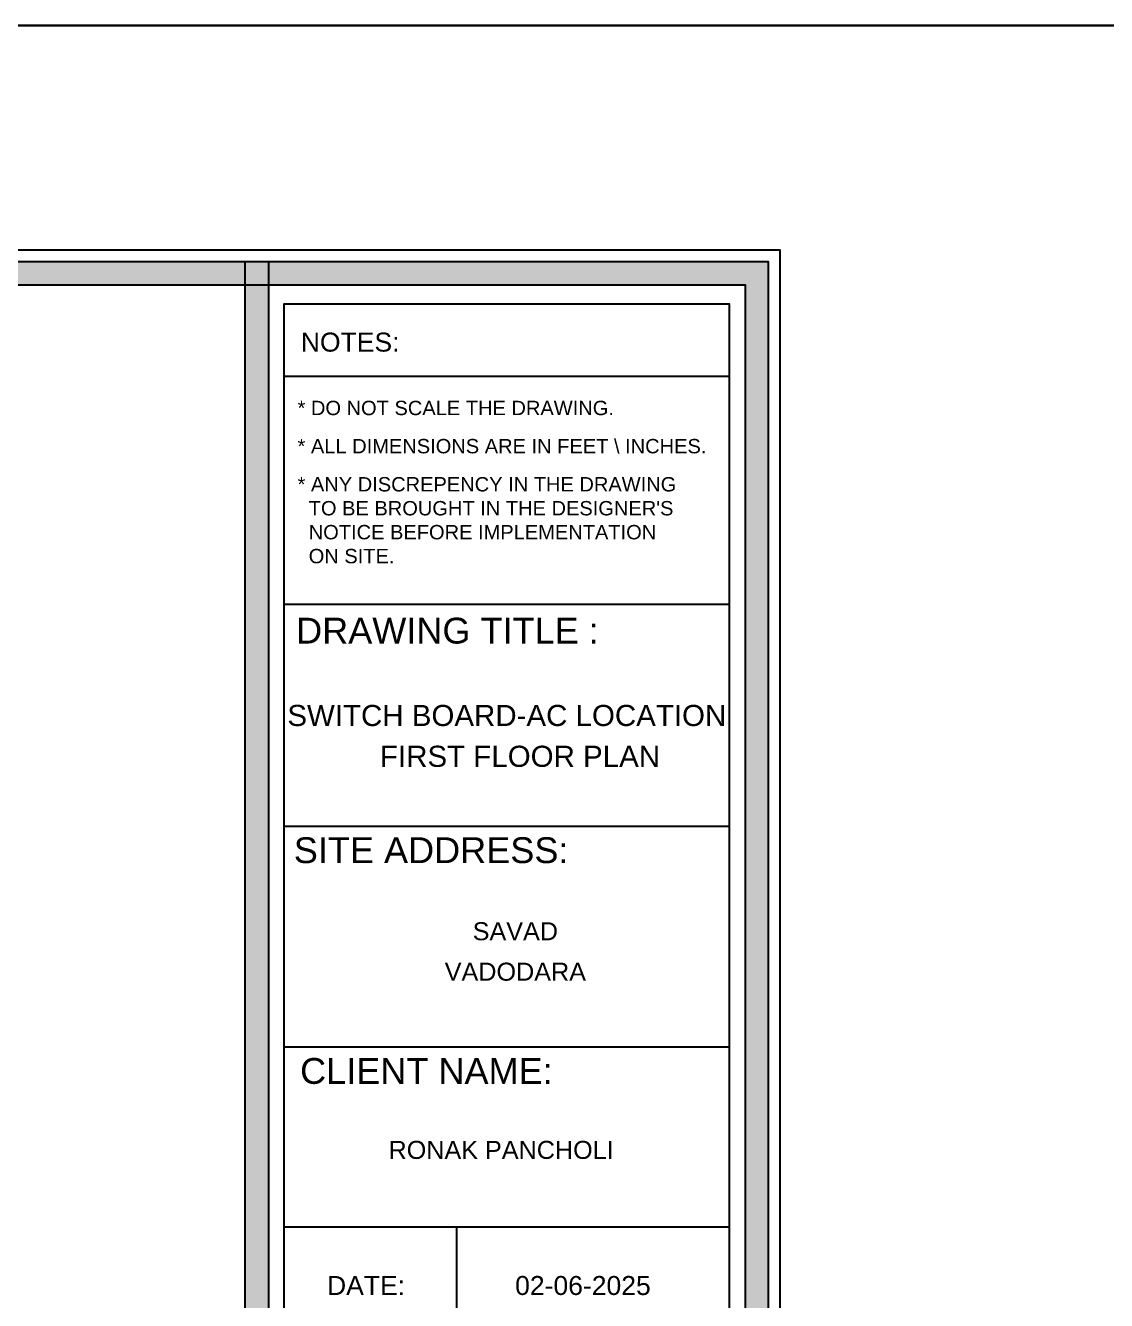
# Model space of a CAD drawing. Header units: millimetres. Extents: x 56222 to 3066687, y -650199 to -121287.
# Drawn here: x 148881.1 to 149135.8, y -178208.1 to -177907.8 of the extents above; entities that cross this region are included whole.
import ezdxf
from ezdxf.enums import TextEntityAlignment as Align

# ---------------------------------------------------------------- set-up
doc = ezdxf.new("R2010")
doc.units = ezdxf.units.MM
doc.header["$MEASUREMENT"] = 0
doc.layers.add('NAME PLATE', color=7, linetype='Continuous', lineweight=25)
doc.layers.add('XX~SLAB ( BEAM )~ ( DIM )', color=7, linetype='Continuous', lineweight=9)
doc.styles.add('Arial', font='arial.ttf')

# ---------------------------------------------------------------- blocks, each defined once
blk = doc.blocks.new('LAYOUT FILE')
at = {"layer": 'NAME PLATE', "true_color": 0xd39e00}
h = blk.add_hatch(color=42, dxfattribs=at)
h.paths.add_polyline_path([(3346889.83, -513806.18), (3346889.83, -514260.7), (3347535.56, -514260.7), (3347535.56, -513806.18)])
h.paths.add_polyline_path([(3346894.36, -513810.71), (3347531.03, -513810.71), (3347531.03, -514256.17), (3346894.36, -514256.17)], flags=16)
blk.add_hatch(color=42, dxfattribs=at).paths.add_polyline_path([(3347433.6, -514256.17), (3347438.13, -514256.17), (3347438.13, -513806.18), (3347433.6, -513806.18)])
at = {"layer": 'NAME PLATE', "color": 42, "true_color": 0xd39e00}
for p, q in [((3347527.96, -513828.55), (3347441.2, -513828.55)), ((3347527.96, -513872.99), (3347441.2, -513872.99)), ((3347527.96, -513916.26), (3347441.2, -513916.26)), ((3347527.96, -513959.27), (3347441.2, -513959.27)), ((3347527.96, -513994.31), (3347441.2, -513994.31)), ((3347474.77, -513994.31), (3347474.77, -514044.12))]:
    blk.add_line(p, q, dxfattribs=at)
for points in [[(3346887.56, -513803.91), (3347537.83, -513803.91), (3347537.83, -514262.96), (3346887.56, -514262.96)], [(3346889.83, -513806.18), (3347535.56, -513806.18), (3347535.56, -514260.7), (3346889.83, -514260.7)], [(3347433.6, -514256.17), (3347433.6, -513806.18), (3347438.13, -513806.18), (3347438.13, -514256.17)], [(3346894.36, -513810.71), (3347531.03, -513810.71), (3347531.03, -514256.17), (3346894.36, -514256.17)], [(3347441.2, -514252.44), (3347441.2, -513814.44), (3347527.96, -513814.44), (3347527.96, -514252.44)]]:
    blk.add_lwpolyline(points, close=True, dxfattribs=at)
at = {"layer": 'NAME PLATE', "style": 'Arial'}
for s, height, p in [('NOTES:', 3.699, (3347454.07, -513823.73)), ('DRAWING TITLE : ', 5.0338, (3347474.01, -513880.61)), ('SITE ADDRESS:', 5.0338, (3347469.85, -513923.39)), ('CLIENT NAME:', 5.0338, (3347468.93, -513966.4)), ('DATE:', 3.699, (3347457.17, -514007.54)), ('02-06-2025', 3.699, (3347499.44, -514007.54))]:
    blk.add_text(s, height=height, dxfattribs=at).set_placement(p, align=Align.CENTER)
at = {"layer": 'NAME PLATE', "char_height": 2.7974, "width": 108.0765, "attachment_point": 1, "style": 'Arial'}
for s, insert in [('* DO NOT SCALE THE DRAWING.', (3347443.82, -513833.31, 0)), ('* ALL DIMENSIONS ARE IN FEET \\\\ INCHES.', (3347443.82, -513840.75, 0)), ("* ANY DISCREPENCY IN THE DRAWING \\P  TO BE BROUGHT IN THE DESIGNER'S\\P  NOTICE BEFORE IMPLEMENTATION \\P  ON SITE.", (3347443.82, -513848.18, 0))]:
    blk.add_mtext(s, dxfattribs=dict(at, insert=insert))

msp = doc.modelspace()

# ---------------------------------------------------------------- linework, layer by layer
at = {"layer": 'XX~SLAB ( BEAM )~ ( DIM )', "color": 3, "lineweight": 30}
msp.add_lwpolyline([(150032.597, -177907.771), (147249.712, -177907.771), (147249.712, -178560.829), (150032.597, -178560.829)], close=True, dxfattribs=at)

# ---------------------------------------------------------------- block references
at = {"layer": 'NAME PLATE', "lineweight": 0, "xscale": 1.209046105522275, "yscale": 1.209046105522275, "zscale": 1.209046105522275}
msp.add_blockref('LAYOUT FILE', (-3898268.708, 443251.986, 0.126), dxfattribs=at)

# ---------------------------------------------------------------- texts
at = {"layer": 'NAME PLATE', "style": 'Arial'}
for s, height, p in [('SWITCH BOARD-AC LOCATION', 4.97292, (148994.513, -178072.795, 0.126)), ('FIRST FLOOR PLAN', 4.97292, (148997.629, -178082.411, 0.126)), (' SAVAD ', 4.2457, (148996.527, -178123.258, 0.126)), ('VADODARA', 4.2457, (148996.527, -178132.79, 0.126)), ('RONAK PANCHOLI    ', 4.24568, (148996.465, -178174.771, 0.126))]:
    msp.add_text(s, height=height, dxfattribs=at).set_placement(p, align=Align.CENTER)

doc.saveas('drawing.dxf')
